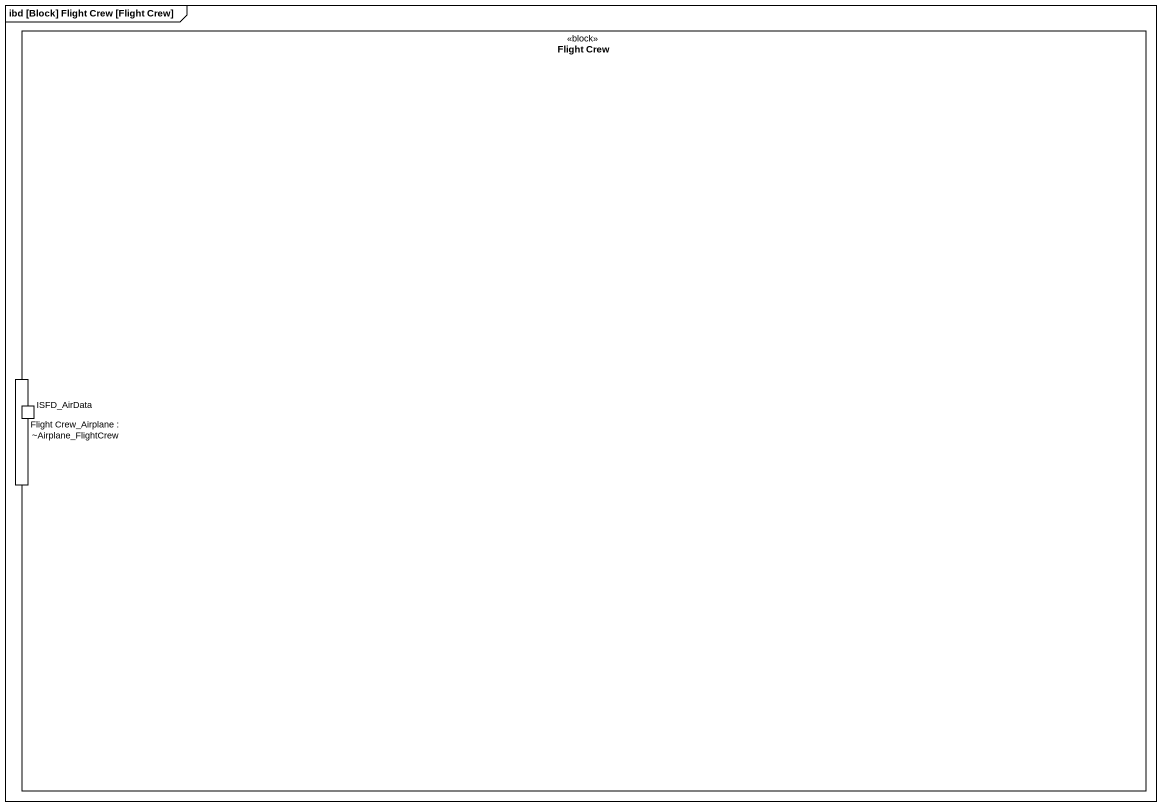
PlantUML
@startuml
mainframe ibd [Block] Flight Crew [Flight Crew]
rectangle "Flight Crew" as Flight_Crew <<block>> {
  port "Flight Crew_Airplane : ~Airplane_FlightCrew" as Flight_Crew_Airplane
  port ISFD_AirData
}
@enduml
